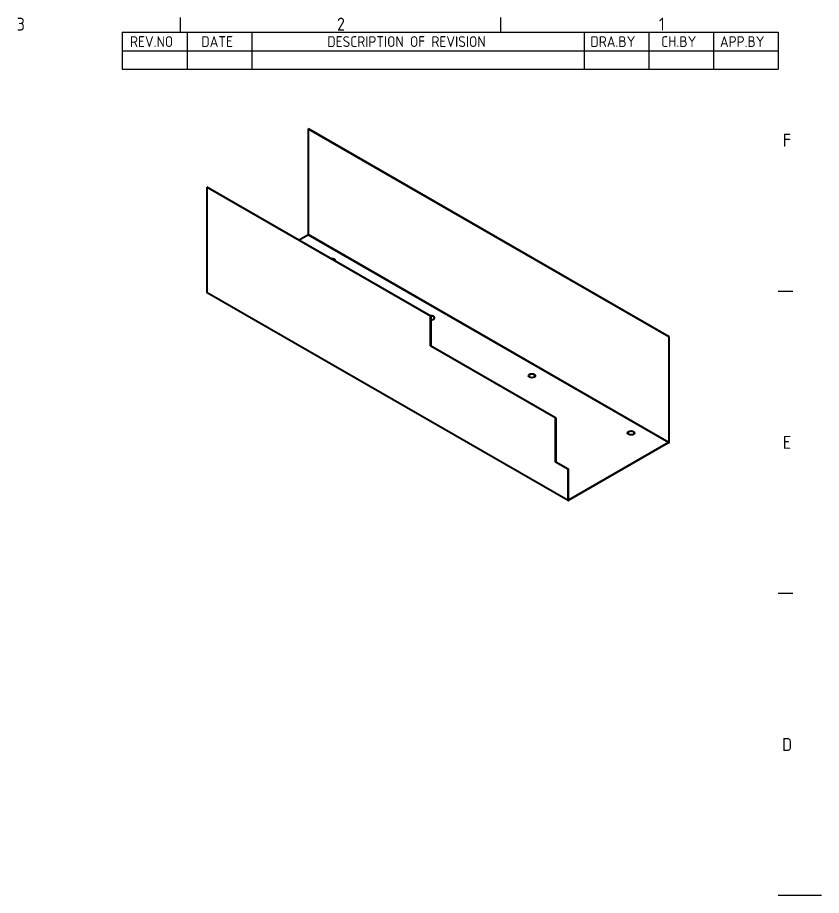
# Model space of a CAD drawing. Header units: millimetres. Extents: x 0 to 1188, y 0 to 840.
# Drawn here: x 815.5 to 1188, y 420 to 826.8 of the extents above; entities that cross this region are included whole.
import ezdxf

# ---------------------------------------------------------------- set-up
doc = ezdxf.new("R2010")
doc.units = ezdxf.units.MM
doc.header["$LTSCALE"] = 2
doc.layers.get('0').update_dxf_attribs({"color": 3, "lineweight": 25})
for name, color, linetype, lineweight in [('가시적인 것(ISO)', 3, 'Continuous', 40), ('가시적인 좁은 것(ISO)', 3, 'Continuous', 35), ('경계(ISO)', 7, 'Continuous', 25), ('기호(ISO)', 5, 'Continuous', 25)]:
    doc.layers.add(name, color=color, linetype=linetype, lineweight=lineweight)
doc.styles.add('ISO ProportionalPSTEK', font='isocp.shx')
doc.styles.add('문자 텍스트_PSTEK_POSCO', font='isocp.shx')

# ---------------------------------------------------------------- blocks, each defined once
blk = doc.blocks.new('경계 Default Border')
at = {"layer": '경계(ISO)'}
for p, q in [((445.4999923706055, 410), (445.4999923706055, 413.4000015258789)), ((519.7499847412109, 410), (519.7499847412109, 413.4000015258789)), ((584.0000152587891, 350), (587.400016784668, 350)), ((584.0000152587891, 280), (587.400016784668, 280))]:
    blk.add_line(p, q, dxfattribs=at)
at = {"layer": '경계(ISO)', "flags": 128}
blk.add_lwpolyline([(594.0000152587891, 210), (584.0000152587891, 210)], dxfattribs=at)
at = {"layer": '경계(ISO)', "color": 2, "char_height": 3.00000011920929, "attachment_point": 7, "style": '문자 텍스트_PSTEK_POSCO'}
for s, insert in [('3', (407.5435395229536, 410.3713945155963)), ('2', (481.752739416884, 410.3713945155963)), ('1', (556.3610661041481, 410.4)), ('F', (585.0445395201642, 383.4999999403954)), ('E', (585.0445395201642, 313.4713944559917)), ('D', (584.8782702028949, 243.4713944559917))]:
    blk.add_mtext(s, dxfattribs=dict(at, insert=insert))
blk = doc.blocks.new('리비전 내역')
at = {"layer": '기호(ISO)'}
for p, q in [((432.0000152587891, 410), (584.0000152587891, 410)), ((432.0000152587891, 410), (432.0000152587891, 405.72)), ((447.0000152587891, 410), (447.0000152587891, 405.72)), ((462.0000152587891, 410), (462.0000152587891, 405.72)), ((539.0000152587891, 410), (539.0000152587891, 405.72)), ((554.0000152587891, 410), (554.0000152587891, 405.72)), ((569.0000152587891, 410), (569.0000152587891, 405.72)), ((584.0000152587891, 410), (584.0000152587891, 405.72)), ((432.0000152587891, 405.72), (584.0000152587891, 405.72)), ((432.0000152587891, 405.72), (432.0000152587891, 401.4400000000001)), ((447.0000152587891, 405.72), (447.0000152587891, 401.4400000000001)), ((462.0000152587891, 405.72), (462.0000152587891, 401.4400000000001)), ((539.0000152587891, 405.72), (539.0000152587891, 401.4400000000001)), ((554.0000152587891, 405.72), (554.0000152587891, 401.4400000000001)), ((569.0000152587891, 405.72), (569.0000152587891, 401.4400000000001)), ((584.0000152587891, 405.72), (584.0000152587891, 401.4400000000001)), ((432.0000152587891, 401.4400000000001), (584.0000152587891, 401.4400000000001))]:
    blk.add_line(p, q, dxfattribs=at)
at = {"layer": '기호(ISO)', "color": 2, "char_height": 2.5, "attachment_point": 7, "style": 'ISO ProportionalPSTEK'}
for s, insert in [('REV.NO', (433.7871316270198, 406.5831824209448)), ('DATE', (450.3142470316257, 406.5831824209448)), ('DESCRIPTION OF REVISION', (479.507035692152, 406.5831824209448)), ('DRA.BY', (540.4757492141094, 406.5831824209448)), ('CH.BY', (556.8643067674008, 406.5831824209448)), ('APP.BY', (570.4777492192294, 406.5831824209448))]:
    blk.add_mtext(s, dxfattribs=dict(at, insert=insert))

msp = doc.modelspace()

# ---------------------------------------------------------------- linework, layer by layer
at = {"layer": '가시적인 것(ISO)'}
for p, q in [((950.1386609736398, 775.0877147119284), (950.2800823298771, 775.1691538546868)), ((950.1386609736398, 775.0877147119284), (950.1386609736402, 726.3619060713131)), ((1117.298704046164, 678.8266479714348), (950.1386609736398, 775.0877147119284)), ((1117.440125402402, 678.9080871141932), (950.2800823298771, 775.1691538546868)), ((903.4696134153353, 748.2127976016307), (903.328192059098, 748.1313584588722)), ((903.328192059098, 748.1313584588722), (1006.848624824824, 688.5179059596833)), ((903.3281920590978, 699.4055498182565), (903.328192059098, 748.1313584588722)), ((903.4696134153353, 748.2127976016307), (1006.990046181061, 688.5993451024417)), ((945.9184496393221, 723.768138568846), (949.9972396174029, 726.116957503586)), ((1070.571464959463, 602.9607279888219), (903.4114218869387, 699.2217947293154)), ((1006.848624824824, 688.5179059596833), (1006.990046181061, 688.5993451024417)), ((1006.848624824824, 674.6523067223541), (1006.848624824824, 688.5179059596833)), ((1006.990046181061, 688.5993451024417), (1006.990046181061, 674.7337458651125)), ((1117.298704046164, 678.8266479714348), (1117.440125402402, 678.9080871141932)), ((1117.298704046164, 678.8266479714348), (1117.298704046165, 630.1008393308196)), ((1117.440125402402, 630.1822784735781), (1117.440125402402, 678.9080871141932)), ((1006.990046181061, 674.7337458651125), (1006.848624824824, 674.6523067223541)), ((1064.831380882129, 641.2622581913877), (1006.848624824824, 674.6523067223541)), ((1006.990046181061, 674.7337458651125), (1064.972802238367, 641.3436973341461)), ((1064.831380882129, 641.2622581913877), (1064.972802238367, 641.3436973341461)), ((1064.831380882129, 620.8235800703237), (1064.831380882129, 641.2622581913877)), ((1064.972802238367, 641.3436973341461), (1064.972802238367, 620.9050192130823)), ((1117.157282689928, 629.8558907630926), (1070.771077844097, 603.1438519383116)), ((1117.157282689928, 629.692381338124), (1070.771077844097, 602.980342513343)), ((1064.831380882129, 620.8235800703237), (1064.972802238367, 620.9050192130823)), ((1070.488235131623, 617.5660143599855), (1064.831380882129, 620.8235800703237)), ((1064.972802238367, 620.9050192130823), (1070.62965648786, 617.647453502744)), ((1070.62965648786, 617.647453502744), (1070.488235131623, 617.5660143599855)), ((1070.488235131623, 617.5660143599855), (1070.488235131622, 603.1444830777631)), ((1070.62965648786, 617.647453502744), (1070.62965648786, 603.2259222205216))]:
    msp.add_line(p, q, dxfattribs=at)
for centre, major_axis, ratio, start_param, end_param in [((949.9972396174029, 726.2804669285547), (-0.09980644231685183, -0.1733166872290632), 0.5780931159156388, 0.7834644549745882, 2.354260781769515), ((961.1695267601534, 714.1454035180925), (1.599999999999995, -2.42861286636753e-16), 0.575861700985312, 6.19858136034711, 7.938585580807263), ((961.1695267601534, 713.981894093124), (1.599999999999985, -3.816391647148976e-16), 0.575861700985312, 0.09392789095885405, 1.47686843583647), ((903.6110347715723, 699.5684281037735), (-0.199612884633654, -0.3466333744580972), 0.5780931159156388, 5.495853435359354, 6.283185307179539), ((1007.131467537286, 687.6776821215947), (1.600000000000002, -3.122502256758253e-16), 0.5758617009853121, 4.623885137248708, 7.942485477110464), ((1007.131467537286, 687.5141726966261), (1.599999999999999, -4.163336342344337e-16), 0.5758617009853118, 0.08884769146852611, 1.659300169930878), ((1053.800515095605, 660.6392555863362), (1.599999999999999, -5.030698080332742e-16), 0.5758617009853121, 0.08884769146852621, 3.052744962121115), ((1099.762455872737, 634.1715341898383), (1.600000000000001, -3.295974604355933e-16), 0.575861700985312, 0.0888476914686026, 3.052744962121268), ((1117.157282689928, 630.0194001880611), (0.1996128846336541, 0.3466333744581362), 0.578093115915639, 3.925057108564035, 5.495853435358748), ((1117.157282689928, 630.0194001880611), (-0.09980644231684123, -0.1733166872290448), 0.5780931159156389, 0.7834644549745882, 2.354260781769515), ((1070.771077844097, 603.30736136328), (-0.1996128846336901, -0.3466333744581507), 0.5780931159156388, 5.495853435358887, 7.066649762154002), ((1070.771077844097, 603.30736136328), (-0.09980644231685566, -0.1733166872290938), 0.5780931159156389, 5.495853435359137, 7.066649762154002)]:
    msp.add_ellipse(centre, major_axis=major_axis, ratio=ratio, start_param=start_param, end_param=end_param, dxfattribs=at)
for centre in [(1053.800515095605, 660.8027650113046), (1099.762455872737, 634.3350436148068)]:
    msp.add_ellipse(centre, major_axis=(-1.6, 4.85722573273506e-16), ratio=0.5758617009853121, dxfattribs=at)
at = {"layer": '가시적인 좁은 것(ISO)'}
for p, q in [((1117.157282689928, 629.8558907630926), (949.997239617403, 726.116957503586)), ((950.1386609736402, 726.3619060713131), (1117.298704046165, 630.1008393308196)), ((903.3281920590978, 699.4055498182565), (1070.488235131622, 603.1444830777631)), ((1117.157282689928, 629.692381338124), (1117.157282689928, 629.8558907630926)), ((1117.298704046165, 630.1008393308196), (1117.440125402402, 630.1822784735781)), ((1070.488235131622, 603.1444830777631), (1070.62965648786, 603.2259222205216)), ((1070.629657545472, 603.2252904720317), (1070.771077844097, 603.1438519383116)), ((1070.771077844097, 603.1438519383116), (1070.771077844097, 602.980342513343))]:
    msp.add_line(p, q, dxfattribs=at)

# ---------------------------------------------------------------- block references
at = {"xscale": 2, "yscale": 2, "zscale": 2}
msp.add_blockref('경계 Default Border', (0, 0), dxfattribs=at)
at = {"layer": '기호(ISO)', "xscale": 2, "yscale": 2, "zscale": 2}
msp.add_blockref('리비전 내역', (0, 0), dxfattribs=at)

doc.saveas('drawing.dxf')
